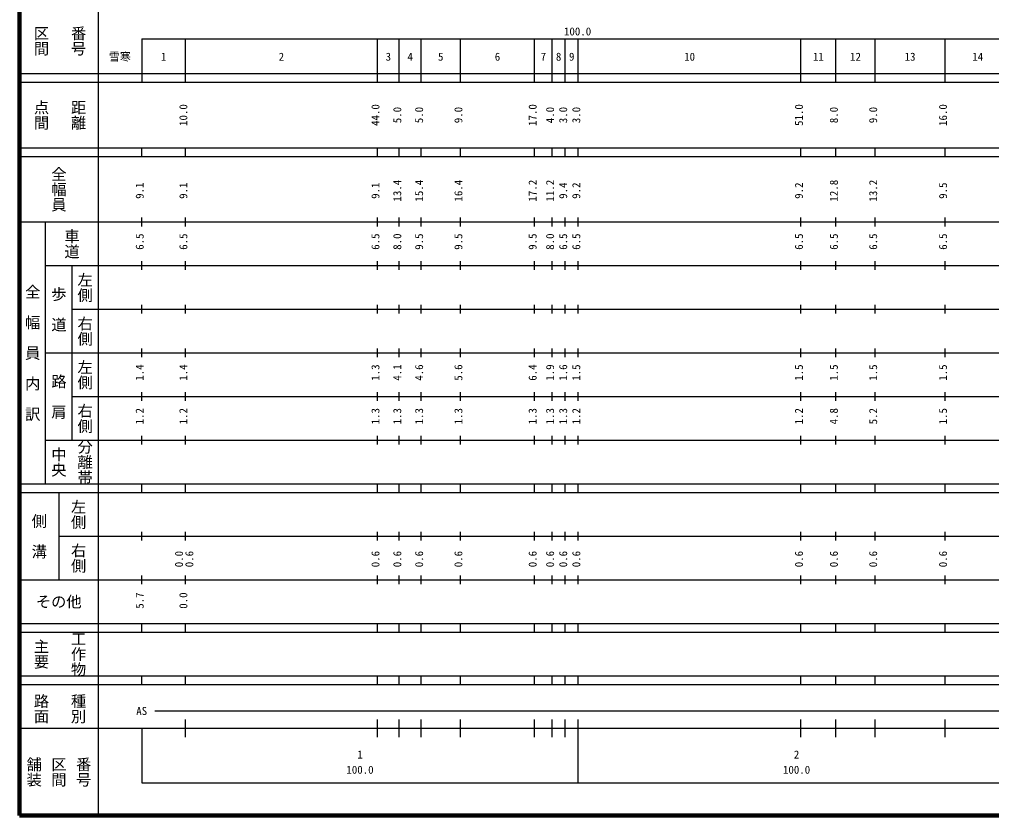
# Model space of a CAD drawing. Units: millimetres on the paper, enlarged 1000 times. Extents: x 40000 to 680000, y 20000 to 380000.
# Drawn here: x 40000 to 262661, y 20000 to 202409 of the extents above; entities that cross this region are included whole.
import ezdxf
from ezdxf.enums import TextEntityAlignment as Align

# ---------------------------------------------------------------- set-up
doc = ezdxf.new("R2010")
doc.units = ezdxf.units.MM
doc.header["$LTSCALE"] = 1000
doc.layers.add('M-TTL', color=2, linetype='Continuous', lineweight=140)
doc.layers.add('M-TTL-BAND', color=7, linetype='Continuous', lineweight=25)
doc.styles.add('@ＭＳ ゴシック', font='')
doc.styles.add('ＭＳ ゴシック', font='')
doc.styles.get('@ＭＳ ゴシック').set_extended_font_data('@MS Gothic')
doc.styles.get('ＭＳ ゴシック').set_extended_font_data('MS Gothic')

msp = doc.modelspace()

# ---------------------------------------------------------------- linework, layer by layer
at = {"layer": 'M-TTL'}
for p, q in [((40000, 380000), (40000, 20000)), ((40000, 20000), (680000, 20000))]:
    msp.add_line(p, q, dxfattribs=at)
at = {"layer": 'M-TTL-BAND'}
for p, q in [((58000, 370000), (58000, 20000)), ((68000, 198000), (579000, 198000)), ((68000, 198000), (68000, 188000)), ((78000, 188000), (78000, 198000)), ((122000, 188000), (122000, 198000)), ((127000, 188000), (127000, 198000)), ((132000, 188000), (132000, 198000)), ((141000, 188000), (141000, 198000)), ((158000, 188000), (158000, 198000)), ((162000, 188000), (162000, 198000)), ((165000, 188000), (165000, 198000)), ((168000, 188000), (168000, 198000)), ((219000, 188000), (219000, 198000)), ((227000, 188000), (227000, 198000)), ((236000, 188000), (236000, 198000)), ((252000, 188000), (252000, 198000)), ((40000, 190000), (579000, 190000)), ((40000, 188000), (579000, 188000)), ((40000, 173000), (579000, 173000)), ((68000, 171000), (68000, 173000)), ((78000, 171000), (78000, 173000)), ((122000, 171000), (122000, 173000)), ((127000, 171000), (127000, 173000)), ((132000, 171000), (132000, 173000)), ((141000, 171000), (141000, 173000)), ((158000, 171000), (158000, 173000)), ((162000, 171000), (162000, 173000)), ((165000, 171000), (165000, 173000)), ((168000, 171000), (168000, 173000)), ((219000, 171000), (219000, 173000)), ((227000, 171000), (227000, 173000)), ((236000, 171000), (236000, 173000)), ((252000, 171000), (252000, 173000)), ((40000, 171000), (579000, 171000)), ((40000, 156000), (579000, 156000)), ((46000, 96000), (46000, 156000)), ((68000, 155000), (68000, 157000)), ((78000, 155000), (78000, 157000)), ((122000, 155000), (122000, 157000)), ((127000, 155000), (127000, 157000)), ((132000, 155000), (132000, 157000)), ((141000, 155000), (141000, 157000)), ((158000, 155000), (158000, 157000)), ((162000, 155000), (162000, 157000)), ((165000, 155000), (165000, 157000)), ((168000, 155000), (168000, 157000)), ((219000, 155000), (219000, 157000)), ((227000, 155000), (227000, 157000)), ((236000, 155000), (236000, 157000)), ((252000, 155000), (252000, 157000)), ((68000, 145000), (68000, 147000)), ((78000, 145000), (78000, 147000)), ((122000, 145000), (122000, 147000)), ((127000, 145000), (127000, 147000)), ((132000, 145000), (132000, 147000)), ((141000, 145000), (141000, 147000)), ((158000, 145000), (158000, 147000)), ((162000, 145000), (162000, 147000)), ((165000, 145000), (165000, 147000)), ((168000, 145000), (168000, 147000)), ((219000, 145000), (219000, 147000)), ((227000, 145000), (227000, 147000)), ((236000, 145000), (236000, 147000)), ((252000, 145000), (252000, 147000)), ((46000, 146000), (579000, 146000)), ((52000, 146000), (52000, 106000)), ((52000, 136000), (579000, 136000)), ((68000, 135000), (68000, 137000)), ((78000, 135000), (78000, 137000)), ((122000, 135000), (122000, 137000)), ((127000, 135000), (127000, 137000)), ((132000, 135000), (132000, 137000)), ((141000, 135000), (141000, 137000)), ((158000, 135000), (158000, 137000)), ((162000, 135000), (162000, 137000)), ((165000, 135000), (165000, 137000)), ((168000, 135000), (168000, 137000)), ((219000, 135000), (219000, 137000)), ((227000, 135000), (227000, 137000)), ((236000, 135000), (236000, 137000)), ((252000, 135000), (252000, 137000)), ((68000, 125000), (68000, 127000)), ((78000, 125000), (78000, 127000)), ((122000, 125000), (122000, 127000)), ((127000, 125000), (127000, 127000)), ((132000, 125000), (132000, 127000)), ((141000, 125000), (141000, 127000)), ((158000, 125000), (158000, 127000)), ((162000, 125000), (162000, 127000)), ((165000, 125000), (165000, 127000)), ((168000, 125000), (168000, 127000)), ((219000, 125000), (219000, 127000)), ((227000, 125000), (227000, 127000)), ((236000, 125000), (236000, 127000)), ((252000, 125000), (252000, 127000)), ((46000, 126000), (579000, 126000)), ((52000, 116000), (579000, 116000)), ((68000, 115000), (68000, 117000)), ((78000, 115000), (78000, 117000)), ((122000, 115000), (122000, 117000)), ((127000, 115000), (127000, 117000)), ((132000, 115000), (132000, 117000)), ((141000, 115000), (141000, 117000)), ((158000, 115000), (158000, 117000)), ((162000, 115000), (162000, 117000)), ((165000, 115000), (165000, 117000)), ((168000, 115000), (168000, 117000)), ((219000, 115000), (219000, 117000)), ((227000, 115000), (227000, 117000)), ((236000, 115000), (236000, 117000)), ((252000, 115000), (252000, 117000)), ((68000, 105000), (68000, 107000)), ((78000, 105000), (78000, 107000)), ((122000, 105000), (122000, 107000)), ((127000, 105000), (127000, 107000)), ((132000, 105000), (132000, 107000)), ((141000, 105000), (141000, 107000)), ((158000, 105000), (158000, 107000)), ((162000, 105000), (162000, 107000)), ((165000, 105000), (165000, 107000)), ((168000, 105000), (168000, 107000)), ((219000, 105000), (219000, 107000)), ((227000, 105000), (227000, 107000)), ((236000, 105000), (236000, 107000)), ((252000, 105000), (252000, 107000)), ((46000, 106000), (579000, 106000)), ((40000, 96000), (579000, 96000)), ((68000, 94000), (68000, 96000)), ((78000, 94000), (78000, 96000)), ((122000, 94000), (122000, 96000)), ((127000, 94000), (127000, 96000)), ((132000, 94000), (132000, 96000)), ((141000, 94000), (141000, 96000)), ((158000, 94000), (158000, 96000)), ((162000, 94000), (162000, 96000)), ((165000, 94000), (165000, 96000)), ((168000, 94000), (168000, 96000)), ((219000, 94000), (219000, 96000)), ((227000, 94000), (227000, 96000)), ((236000, 94000), (236000, 96000)), ((252000, 94000), (252000, 96000)), ((40000, 94000), (579000, 94000)), ((49000, 94000), (49000, 74000)), ((68000, 83000), (68000, 85000)), ((78000, 83000), (78000, 85000)), ((122000, 83000), (122000, 85000)), ((127000, 83000), (127000, 85000)), ((132000, 83000), (132000, 85000)), ((141000, 83000), (141000, 85000)), ((158000, 83000), (158000, 85000)), ((162000, 83000), (162000, 85000)), ((165000, 83000), (165000, 85000)), ((168000, 83000), (168000, 85000)), ((219000, 83000), (219000, 85000)), ((227000, 83000), (227000, 85000)), ((236000, 83000), (236000, 85000)), ((252000, 83000), (252000, 85000)), ((49000, 84000), (579000, 84000)), ((40000, 74000), (579000, 74000)), ((68000, 73000), (68000, 75000)), ((78000, 73000), (78000, 75000)), ((122000, 73000), (122000, 75000)), ((127000, 73000), (127000, 75000)), ((132000, 73000), (132000, 75000)), ((141000, 73000), (141000, 75000)), ((158000, 73000), (158000, 75000)), ((162000, 73000), (162000, 75000)), ((165000, 73000), (165000, 75000)), ((168000, 73000), (168000, 75000)), ((219000, 73000), (219000, 75000)), ((227000, 73000), (227000, 75000)), ((236000, 73000), (236000, 75000)), ((252000, 73000), (252000, 75000)), ((40000, 64000), (579000, 64000)), ((68000, 62000), (68000, 64000)), ((78000, 62000), (78000, 64000)), ((122000, 62000), (122000, 64000)), ((127000, 62000), (127000, 64000)), ((132000, 62000), (132000, 64000)), ((141000, 62000), (141000, 64000)), ((158000, 62000), (158000, 64000)), ((162000, 62000), (162000, 64000)), ((165000, 62000), (165000, 64000)), ((168000, 62000), (168000, 64000)), ((219000, 62000), (219000, 64000)), ((227000, 62000), (227000, 64000)), ((236000, 62000), (236000, 64000)), ((252000, 62000), (252000, 64000)), ((40000, 62000), (579000, 62000)), ((40000, 52000), (579000, 52000)), ((68000, 50000), (68000, 52000)), ((78000, 50000), (78000, 52000)), ((122000, 50000), (122000, 52000)), ((127000, 50000), (127000, 52000)), ((132000, 50000), (132000, 52000)), ((141000, 50000), (141000, 52000)), ((158000, 50000), (158000, 52000)), ((162000, 50000), (162000, 52000)), ((165000, 50000), (165000, 52000)), ((168000, 50000), (168000, 52000)), ((219000, 50000), (219000, 52000)), ((227000, 50000), (227000, 52000)), ((236000, 50000), (236000, 52000)), ((252000, 50000), (252000, 52000)), ((40000, 50000), (579000, 50000)), ((71000, 44000), (565000, 44000)), ((78000, 38000), (78000, 42000)), ((122000, 38000), (122000, 42000)), ((127000, 38000), (127000, 42000)), ((132000, 38000), (132000, 42000)), ((141000, 38000), (141000, 42000)), ((158000, 38000), (158000, 42000)), ((162000, 38000), (162000, 42000)), ((165000, 38000), (165000, 42000)), ((168000, 27500), (168000, 42000)), ((219000, 38000), (219000, 42000)), ((227000, 38000), (227000, 42000)), ((236000, 38000), (236000, 42000)), ((252000, 38000), (252000, 42000)), ((40000, 40000), (579000, 40000)), ((68000, 40000), (68000, 27500)), ((68000, 27500), (579000, 27500))]:
    msp.add_line(p, q, dxfattribs=at)

# ---------------------------------------------------------------- texts
at = {"layer": 'M-TTL-BAND', "style": '@ＭＳ ゴシック'}
for s, p in [('区間', (45000, 197500)), ('番号', (53500, 197500)), ('点間', (45000, 180500)), ('距離', (53500, 180500)), ('全幅員', (49000, 163500)), ('車道', (52000, 151000)), ('左側', (55000, 141000)), ('全\u3000幅\u3000員\u3000内\u3000訳', (43000, 126000)), ('歩\u3000道', (49000, 136000)), ('右側', (55000, 131000)), ('左側', (55000, 121000)), ('路\u3000肩', (49000, 116000)), ('右側', (55000, 111000)), ('分離帯', (55000, 101000)), ('中央', (49000, 101000)), ('左側', (53500, 89000)), ('側\u3000溝', (44500, 84000)), ('右側', (53500, 79000)), ('主要', (45000, 57000)), ('工作物', (53500, 57000)), ('路面', (45000, 44500)), ('種別', (53500, 44500)), ('舗装', (43333, 30000)), ('区間', (49000, 30000)), ('番号', (54667, 30000))]:
    msp.add_text(s, height=2566, rotation=270, dxfattribs=at).set_placement(p, align=Align.MIDDLE_CENTER)
at = {"layer": 'M-TTL-BAND', "style": 'ＭＳ ゴシック'}
for s, p in [('100.0', (167844, 198195)), ('雪寒', (63011, 192405)), ('1', (73000, 192405)), ('2', (100000, 192405)), ('3', (124500, 192405)), ('4', (129500, 192405)), ('5', (136500, 192405)), ('6', (149500, 192405)), ('7', (160000, 192405)), ('8', (163500, 192405)), ('9', (166500, 192405)), ('10', (193500, 192405)), ('11', (223000, 192405)), ('12', (231500, 192405)), ('13', (244000, 192405)), ('14', (259500, 192405)), ('AS', (68000, 42500)), ('1', (118000, 32523)), ('2', (218000, 32523)), ('100.0', (118000, 29033)), ('100.0', (218000, 29033))]:
    msp.add_text(s, height=1833, dxfattribs=at).set_placement(p, align=Align.BOTTOM_CENTER)
for s, p in [('10.0', (79000, 180500)), ('44.0', (123000, 180500)), ('17.0', (159000, 180500)), ('51.0', (220000, 180500)), ('16.0', (253000, 180500)), ('5.0', (128000, 180500)), ('5.0', (133000, 180500)), ('9.0', (142000, 180500)), ('4.0', (163000, 180500)), ('3.0', (166000, 180500)), ('3.0', (169000, 180500)), ('8.0', (228000, 180500)), ('9.0', (237000, 180500)), ('9.1', (69000, 163174)), ('9.1', (79000, 163174)), ('9.1', (123000, 163174)), ('13.4', (128000, 163174)), ('15.4', (133000, 163174)), ('16.4', (142000, 163174)), ('17.2', (159000, 163174)), ('11.2', (163000, 163174)), ('9.4', (166000, 163174)), ('9.2', (169000, 163174)), ('9.2', (220000, 163174)), ('12.8', (228000, 163174)), ('13.2', (237000, 163174)), ('9.5', (253000, 163174)), ('6.5', (69000, 151500)), ('6.5', (79000, 151500)), ('6.5', (123000, 151500)), ('8.0', (128000, 151500)), ('9.5', (133000, 151500)), ('9.5', (142000, 151500)), ('9.5', (159000, 151500)), ('8.0', (163000, 151500)), ('6.5', (166000, 151500)), ('6.5', (169000, 151500)), ('6.5', (220000, 151500)), ('6.5', (228000, 151500)), ('6.5', (237000, 151500)), ('6.5', (253000, 151500)), ('1.4', (69000, 121500)), ('1.4', (79000, 121500)), ('1.3', (123000, 121500)), ('4.1', (128000, 121500)), ('4.6', (133000, 121500)), ('5.6', (142000, 121500)), ('6.4', (159000, 121500)), ('1.9', (163000, 121500)), ('1.6', (166000, 121500)), ('1.5', (169000, 121500)), ('1.5', (220000, 121500)), ('1.5', (228000, 121500)), ('1.5', (237000, 121500)), ('1.5', (253000, 121500)), ('1.2', (69000, 111500)), ('1.2', (79000, 111500)), ('1.3', (123000, 111500)), ('1.3', (128000, 111500)), ('1.3', (133000, 111500)), ('1.3', (142000, 111500)), ('1.3', (159000, 111500)), ('1.3', (163000, 111500)), ('1.3', (166000, 111500)), ('1.2', (169000, 111500)), ('1.2', (220000, 111500)), ('4.8', (228000, 111500)), ('5.2', (237000, 111500)), ('1.5', (253000, 111500)), ('0.0', (78000, 78764)), ('0.6', (80370, 78764)), ('0.6', (123000, 78764)), ('0.6', (128000, 78764)), ('0.6', (133000, 78764)), ('0.6', (142000, 78764)), ('0.6', (159000, 78764)), ('0.6', (163000, 78764)), ('0.6', (166000, 78764)), ('0.6', (169000, 78764)), ('0.6', (220000, 78764)), ('0.6', (228000, 78764)), ('0.6', (237000, 78764)), ('0.6', (253000, 78764)), ('5.7', (69000, 69256)), ('0.0', (79000, 69256))]:
    msp.add_text(s, height=1833, rotation=90, dxfattribs=at).set_placement(p, align=Align.BOTTOM_CENTER)
msp.add_text('その他', height=2566, dxfattribs=at).set_placement((49000, 69000), align=Align.MIDDLE_CENTER)

doc.saveas('drawing.dxf')
